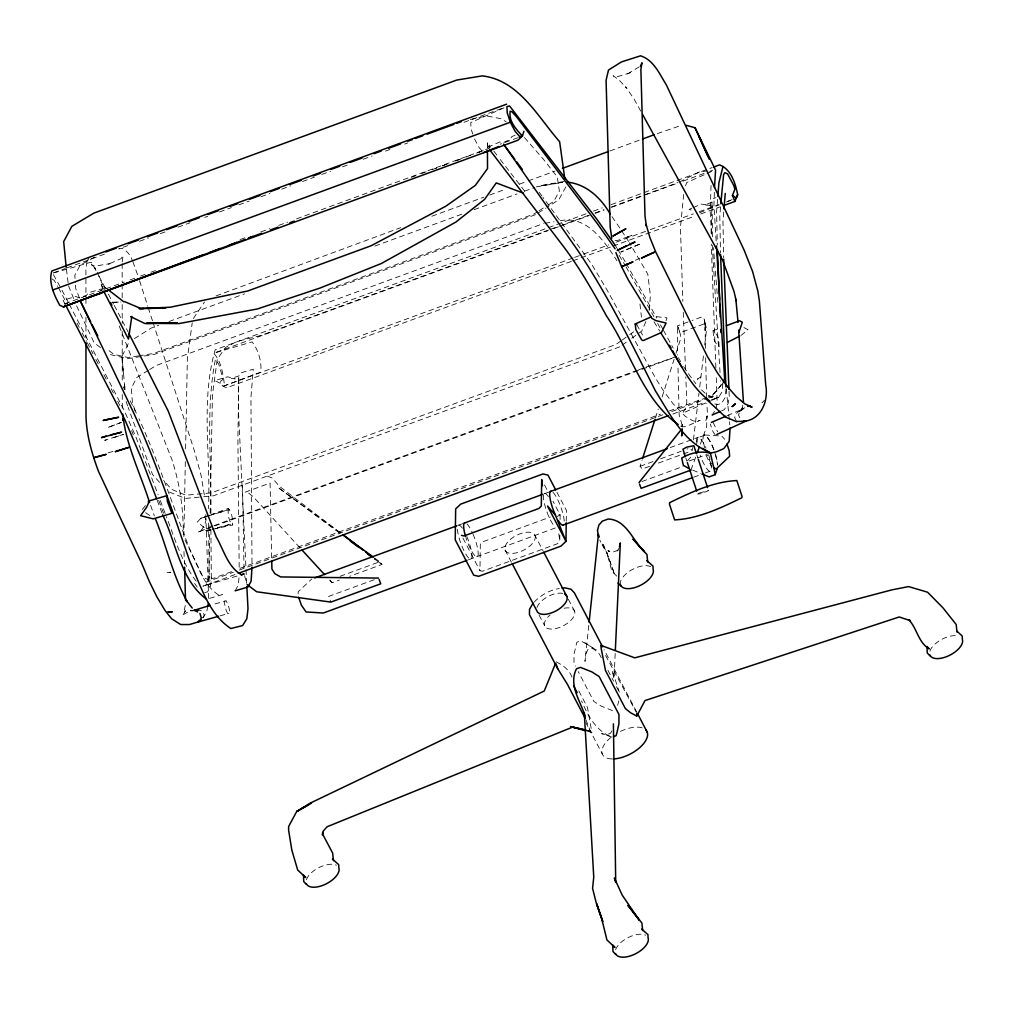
<?xml version="1.0" encoding="UTF-8"?>
<svg xmlns="http://www.w3.org/2000/svg" width="1013" height="1013" viewBox="0 0 1013 1013"><rect width="100%" height="100%" fill="white"/><g stroke="black" fill="none" stroke-linecap="round" stroke-linejoin="round"><path stroke-width="0.75" stroke-dasharray="5 3.75" d="M212.515 529.267L232.521 525.051C232.661 519.403 232.319 512.73 228.204 508.501L210.907 514.693M559.86 535.181L559.771 541.423L557.264 543.816L482.441 571.243L479.959 570.686L480.327 544.158L482.846 541.765L550.325 517.023M543.601 494.926L543.55 498.738A18.069 4.039 69.9 0 0 554.655 526.367M560.075 519.58L560.138 514.895L553.035 501.308M566.254 521.226L566.406 510.4L556.466 491.381M587.439 731.272L591.871 732.538L587.477 707.454L577.537 688.447M209.906 525.734L208.982 573.105L211.616 578.942L233.066 571.117M210.147 513.11L212.464 394.69L217.263 359.197L225.506 347.497L236.801 341.52L261.329 335.328L548.957 229.875M704.719 345.002L706.568 329.453L704.39 319.589L705.251 330.631L704.39 319.589L702.389 316.714L692.12 320.488M185.328 461.561L183.834 537.498L203.372 577.676L207.589 579.259L211.616 578.942M185.582 448.911L187.367 358.729L192.229 322.716M713.089 330.719L713.684 338.545L715.495 342.685L719.154 346.623L718.572 338.798L716.748 334.67L713.089 330.719L718.964 328.491M711.037 185.48L710.214 212.186L711.759 237.384M696.741 443.745L697.261 437.933L704.959 435.071C712.911 442.808 716.001 454.558 717.622 465.258M714.355 192.305L713.937 204.955L716.267 242.816M208.627 598.328L205.766 513.604M228.204 508.501C227.912 514.148 228.482 520.821 232.521 525.051M615.195 653.486L614.017 678.761L612.143 670.353L619.285 692.069M242.487 485.341L244.019 567.951M298.113 593.909L298.24 591.719L311.751 579.005M682.23 427.233L682.407 424.333L681.572 427.296M717.597 199.346L716.622 211.438L717.28 244.969M720.56 206.969L719.8 216.415L720.509 252.794M723.738 212.072L722.965 221.391L723.675 257.644M649.13 310.51L650.409 295.568L647.776 274.13L629.415 242.765M588.794 625.338L584.982 661.362L585.831 654.094L587.882 649.574L591.82 648.13L596.796 650.067L580.766 640.824L576.828 642.267L574.016 654.183L573.978 663.439L575.397 666.149M692.537 447.607L692.158 450.722L689.967 448.012L687.042 449.088M693.449 439.832L698.995 393.196M699.73 386.979L703.794 352.765M237.004 576.068L202.98 586.122L205.677 585.311L208.323 579.968L209.083 574.536L208.589 521.176M87.004 261.291L85.915 268.483L85.94 296.872M122.168 261.949L123.143 255.491L121.142 258.632L107.365 264.621L109.873 263.659L94.665 266.153L91.373 264.621L95.602 269.053L94.462 267.229L96.476 270.927M716.052 408.935L717.204 402.528L716.115 374.253M185.265 605.457L183.594 613.789L185.493 610.763L182.733 614.942L190.355 610.674L195.129 609.864L190.697 610.13M207.88 605.926L206.715 611.725L202.891 617.93M683.661 194.445L680.445 227.444L682.825 301.342M742.808 405.137L741.491 410.772L742.782 407.53L738.946 412.088L745.543 407.112L738.946 412.088M100.907 291.238L101.528 288.908L88.713 292.694L86.371 295.467L78.672 297.733L75.886 296.48L63.072 300.266L65.237 304.444M617.626 705.301L618.854 700.92M649.612 466.322L642.28 469.006L640.089 466.297L642.001 460.269M655.411 418.103L658.285 409.062M662.109 397.007L674.076 359.349M676 353.334L680.305 339.773L680.407 334.404L677.456 325.869L690.651 321.02M586.033 213.832L215.174 349.814C200.435 401.021 210.983 456.065 208.475 508.627M571.421 261.367L226.659 387.776L223.113 386.27L220.214 383.269L221.075 380.673L222.733 379.698L222.429 376.545L218.732 364.174L215.376 359.463C205.145 411.316 212.186 464.777 210.793 517.238M573.168 257.922L223.113 386.27L224.202 382.952C222.708 372.683 221.049 361.008 213.642 353.233L547.78 230.723M666.06 320.678L667.035 317.841L653.828 316.373M690.993 470.057L696.716 454.191M700.376 444.099L706.631 426.802L707.074 415.976L705.668 421.129L707.606 415.089L706.745 403.339M685.484 185.886L686.827 182.479L705.643 174.16M208.323 579.968L209.78 576.587L206.665 582.032L233.408 572.218M645.838 321.678L641.786 331.048L629.542 339.824M123.497 373.417L121.965 356.449L128.714 342.774L130.816 341.368M224.987 600.722L224.19 602.266L226.152 610.37L227.672 613.549L228.9 613.371L229.774 612.08L229.141 608.294L226.292 600.81L213.161 604.406M235.181 590.807L238.27 585.033L239.245 575.549M565.836 186.886L558.834 199.688L547.413 207.146M611.89 730.842L610.535 733.311L606.584 734.754L601.595 733.627L612.181 737.135C596.011 731.234 587.958 715.672 581.475 700.819M193.369 318.475L204.499 302.013M87.662 260.227L88.967 258.125M617.17 551.148L619.184 547.919M712.177 415.001L714.507 411.367M727.271 415.621L740.313 410.062L738.54 414.95L740.402 419.065M202.727 617.803L204.259 615.638L202.929 611.333L198.561 609.978M142.314 509.476L145.859 505.107M722.332 383.8L714.33 393.462L708.15 397.071M712.215 395.399L720.838 385.434L720.547 380.711M687.472 460.852L691.486 456.293M534.054 602.216C540.701 595.15 549.704 589.997 559.315 588.515M764.549 400.3L761.941 402.819M740.313 410.062L736.59 413.355L734.615 417.369L736.476 421.484M740.984 335.442L748.025 329.681L743.504 327.376M620.88 340.938L615.891 344.521L211.299 492.862L185.822 495.205L171.653 489.393L163.397 480.251M622.134 340.051L628.364 335.569M629.605 334.683L635.847 330.213M622.185 345.078L628.313 340.697M537.764 211.578L533.762 214.098L153.621 353.486L140.149 355.614M539.093 210.729L547.083 205.677M548.413 204.841L553.744 201.473L559.379 191.153L557.302 176.958L543.69 159.573L524.152 137.186M538.106 212.996L546.083 207.982M134.362 338.633L151.216 328.06L158.623 325.35M148.329 370.353L136.717 377.558L131.285 388.308L132.475 402.971L135.995 413.076M149.62 369.555L156.065 365.554L543.373 223.544M639.279 66.833L627.541 73.911L630.795 72.657L616.626 76.912L613.131 75.785L618.791 79.685L626.528 87.966L625.717 86.865L634.265 99.363L641.102 111.797M94.652 257.074L80.217 265.102L74.835 275.207L75.304 282.602M556.859 516.655L560.138 514.895L557.669 514.338M679.432 182.036L698.742 172.159L705.896 171.058M635.392 260.265L639.887 258.176M504.031 107.847L470.754 122.573L471.032 128.778L472.818 134.185M487.76 147.29L499.814 141.959L502.575 142.858L509.805 139.655L511.882 136.628L515.896 134.843M707.087 173.514L712.873 170.956M691.765 208.247L689.081 209.438L691.955 210.248M693.107 207.652L701.135 204.094L710.328 205.246L704.82 205.17L712.05 201.967L713.203 198.763L715.874 197.573M705.782 402.933L682.635 413.177L685.953 407.581L686.801 402.123L685.814 376.925M711.569 400.376L718.812 397.172L722.13 391.575L722.851 382.965M721.547 410.86L724.232 409.67L728.119 403.605L729.259 397.197L729.018 390.917M706.795 397.615L669.441 410.873M212.578 526.203L197.332 532.332L673.696 357.665M213.971 525.646L637.164 370.34M699.54 212.743L719.344 204.854M726.422 202.043L730.664 200.346M216.01 295.923L400.768 227.634M208.881 515.579L200.815 518.301L197.294 522.088L204.955 528.115L206.475 531.42L213.794 529.242M121.129 422.421L107.429 427.676L121.205 422.446M223.113 386.27L260.746 372.138C261.924 361.768 258.353 349.928 252.11 341.875L213.642 353.233M411.354 177.376L415.799 175.718M421.725 173.514L426.169 171.855M436.527 168.006L432.095 169.652L436.489 168.069M442.453 165.803L449.861 163.042M455.787 160.839L460.219 159.18M470.589 155.331L466.145 156.977L470.564 155.369M476.515 153.128L483.923 150.367L476.49 153.166M517.972 137.692L500.131 144.213M442.415 165.866L446.86 164.207M455.749 160.89L460.193 159.244M53.613 272.776L65.465 268.432M66.947 267.888L106.947 253.225M127.689 245.615L118.8 248.881L121.978 248.362C126.954 250.591 130.55 255.301 132.31 260.404M139.541 241.271L148.417 238.017M160.269 233.674L166.195 231.496M178.047 227.153L189.9 222.809M204.715 217.377L207.678 216.288M219.53 211.945L231.382 207.602M238.789 204.879L249.16 201.081M261.012 196.737L269.901 193.47M281.753 189.127L290.642 185.873M302.494 181.53L314.347 177.186M321.754 174.464L330.631 171.21M342.483 166.866L348.409 164.688M363.224 159.256L372.113 156.002M385.447 151.114L389.891 149.481M404.706 144.049L407.669 142.96M463.967 122.32L503.968 107.657M64.794 303.837L124.219 282.045M130.158 279.867L134.615 278.233M140.566 276.055L145.024 274.409M150.962 272.231L155.42 270.598M240.119 239.549L247.539 236.827M260.911 231.926L269.825 228.659M278.74 225.38L287.654 222.113M296.568 218.846L491.216 147.48M431.905 216.225L483.796 197.193M489.735 195.028L506.044 189.038M519.39 184.151L526.798 181.428M528.279 180.884L554.972 171.108M609.826 150.988L640.963 139.579M168.994 321.539L244.538 293.846M374.886 246.058L463.764 213.464M474.122 209.666L517.086 193.914M524.493 191.204L534.864 187.392M536.346 186.848L562.557 182.391M535.446 214.68L154.445 354.373L142.415 356.297M593.453 211.109L602.355 207.855M611.257 204.588L712.126 167.601M550.439 229.331L557.859 226.608M559.341 226.064L588.996 215.199M594.922 213.021L603.811 209.754M611.232 207.045L677.95 182.581M553.718 228.545L561.139 225.823M562.62 225.279L589.351 215.478M595.289 213.3L604.204 210.033M611.624 207.31L644.306 195.332M645.788 194.787L676.975 183.353M682.914 181.175L708.15 171.919M709.644 171.374L712.608 170.285M574.65 257.378L582.07 254.656M583.551 254.111L608.762 244.867M616.183 242.145L648.814 230.179M650.295 229.634L693.31 213.87M699.249 211.692L718.534 204.626M727.423 201.359L734.843 198.637M572.902 260.822L611.548 246.653M613.03 246.108L694.766 216.149M700.705 213.971L720.028 206.88M619.741 346.839L213.426 495.813L200.916 496.978M638.659 369.796L644.597 367.605M646.091 367.061L676.709 356.525M239.992 568.331L660.527 414.14M239.347 570.04L662.806 414.786M671.72 411.519L707.378 398.438M708.859 397.894L714.798 395.716L712.063 396.691L709.442 396.21L715.292 398.286L718.812 397.172L711.392 399.894M205.677 585.311L235.345 574.434M672.835 414.026L705.466 402.072M458.383 525.241L462.827 523.607M544.298 493.736L548.742 492.115M670.201 447.581L698.337 437.261M340.089 576.296L379.71 561.772L381.901 564.482L349.624 576.308M640.089 466.297L653.296 461.459M660.628 458.775L681.167 451.241M329.883 580.436L332.011 582.766L339.355 580.082M658.425 463.093L681.888 454.482M683.357 453.951L690.701 451.254M689.283 460.953L706.188 454.761M374.202 579.702L328.719 596.378L330.846 602.102M641.913 481.542L683.003 466.474M468.449 559.796L555.846 527.76M693.588 477.262L703.959 473.451M705.441 472.906L709.885 471.286M618.209 550.173L613.447 551.92L608.344 551.148L609.712 551.389L604.938 548.552L600.342 541.259M209.463 515.212L200.815 518.301L229.369 509.514L210.349 515.148M627.275 237.029L631.859 235.396L617.537 240.461L613.84 240.41M657.272 133.602L677.95 126.549L682.142 125.954M114.026 437.553L123.459 434.387L104.681 440.313L109.645 439.06M108.112 452.849L117.533 450.127M215.263 528.811L231.357 524.038L212.198 528.989M53.613 272.991L91.157 262.164L96.032 270.623M64.807 304.039L67.795 303.153M209.539 598.379L222.366 594.593L219.264 595.378C203.107 585.59 197.776 565.077 189.722 549.046C172.742 505.664 158.319 461.181 138.996 418.736M220.036 615.853L228.9 613.371M204.715 592.643L207.614 591.845L210.476 586.286L211.35 580.398L210.907 529.875M210.717 529.368L204.829 530.888L201.46 530.078L204.575 524.962L206.019 520.176L204.499 516.883M470.311 119.509L486.911 115.989L501.41 118.8L506.348 121.953M210.983 529.584L204.829 530.888L206.475 531.42M564.203 181.378L539.942 185.81L562.633 182.391M544.905 223.291L554.086 221.771M560.202 220.758C586.78 214.971 604.508 241.436 617.006 260.81M140.921 356.538L127.397 358.703L109.201 354.309M138.642 355.854L128.17 357.513L114.026 354.449L106.745 348.953M199.346 497.117L185.265 498.434L169.12 491.963M113.405 302.317L120.648 301.988M112 302.381L120.952 302.013M190.419 610.801L193.027 610.89M704.567 434.97L721.763 436.033L724.726 439.287M714.76 403.921L717.736 404.542L721.522 403.427L725.131 397.59L726.004 388.536M680.685 426.055L684.016 426.802L688.055 425.675L700.11 420.344L696.07 421.471L692.753 420.724L685.269 416.305L673.101 403.807L663.578 390.904L656.031 378.989L607.002 289.883L591.313 263.684L542.955 197.307M587.287 730.436L590.351 731.145L591.871 732.538M587.401 730.462L590.351 731.145L602.254 753.9M267.419 476.199L272.269 478.022L279.195 486.151L340.571 532.952M692.651 470.095L700.869 473.502M612.548 710.594L601.165 706.099L593.846 701.439L578.233 671.581M220.214 383.269L214.794 380.584L227.621 376.798L235.168 378.849L231.103 378.318L238.789 376.038L240.436 373.012L253.263 369.226L250.945 397.197L252.009 565.495M145.631 512.717L151.444 516.541M712.658 397.805L706.162 394.133L700.641 389.106M584.919 642.736L592.124 647.535L599.405 654.056L601.532 658.133M52.233 279.006L54.233 280.424L57.716 286.388M340.241 532.927L277.866 487.329L340.039 533.433M374.62 558.049L379.71 561.772M374.291 558.834L381.901 564.482L374.379 558.745M100.439 347.573L94.171 342.774L76.431 305.521M102.946 289.794L101.173 284.311L107.163 288.933M616.74 576.118L611.966 571.421L606.711 552.313L614.574 574.244L606.711 552.313M556.188 661.882C563.519 665.503 570.205 670.441 572.573 678.938M299.949 547.78L252.933 496.471L248.286 492.837L245.146 492.191L270.091 483.049L271.661 558.1M159.585 482.378L152.532 474.515L128.17 407.403M481.719 150.506L478.946 147.341L474.16 138.237M329.82 580.056L332.011 582.766M500.27 159.535L524.62 191.039L524.975 193.762M489.558 147.809L487.747 145.429L487.392 142.706L490.153 146.315M493.825 151.127L498.421 157.129M688.397 373.734L695.868 383.75M539.207 192.242L542.018 196.041M196.129 581.133C181.606 562.177 174.945 538.663 166.373 516.757M194.597 583.475L197.244 587.071M713.076 422.332L717.647 431.867M715.178 434.805L713.089 431.829L710.303 424.042M612.017 216.706L619.969 228.191M621.678 230.837L628.567 241.436M683.661 366.579L686.7 371.302M614.752 244.602L617.234 248.603M618.057 249.945L625.363 262M636.721 324.641L642.571 335.05M619.006 255.175L625.236 265.469M653.993 321.729L659.792 331.162M53.372 274.662L59.767 286.084M626.161 263.342L656.728 318.019M626.009 266.786L653.929 316.689M660.463 324.831L662.705 328.934M663.452 330.289L673.164 348.029M678.393 357.576L680.635 361.666M657.665 323.489L659.894 327.566M97.147 272.168L105.314 290.769M58.399 287.654L66.883 303.596M98.97 276.093L105.529 288.616M544.513 485.012L548.071 491.799M636.708 712.063L604.065 649.599M605.597 655.5L636.303 712.291M607.927 670.34L613.599 681.205M616.436 686.637L618.563 690.714M535.041 535.548A16.677 8.205 -27.6 0 1 515.035 553.123A16.677 8.205 -27.6 0 1 510.083 539.701A16.677 8.205 -27.6 0 1 535.041 535.548L543.006 550.781M568.306 599.19L574.612 611.232M505.069 550.034L511.578 562.506M539.03 615.018L544.627 625.717M585.932 719.736L590.351 731.145L585.983 722.801M462.916 538.093L479.959 570.686M108.442 294.213L113.545 304.001M114.266 305.407L128.107 331.973M61.97 290.199L68.529 302.798M69.264 304.204L124.168 410.392L135.729 436.603L158.117 494.711M77.051 323.134L79.229 327.326M82.129 332.91L86.485 341.28M87.219 342.673L93.031 353.828M95.931 359.412L99.565 366.389M103.921 374.759L106.821 380.344M111.189 388.713L113.367 392.905M101.173 284.311L104.048 289.883M123.168 386.738L124.574 389.562M130.234 400.869L137.692 415.912M117.685 401.262L119.737 405.403M706.061 455.242L711.341 466.322M132.868 261.671L138.237 276.549M607.787 555.289L603.178 544.538L605.635 549.603L603.811 547.906L599.759 539.992M131.627 430.753L133.336 434.805M68.517 285.78L75.304 302.71M119.217 326.021L171.957 459.687C179.757 483.758 183.492 508.944 183.239 534.244M79.508 298.151L75.696 288.515L75.405 284.083M160.32 500.587L165.828 515.288M158.737 500.384L163.688 513.578M157.167 500.194L162.65 514.819M150.62 505.424L154.331 515.794M126.093 401.477L127.651 405.922M696.779 454.71L697.754 457.699M685.877 458.142L686.865 461.13M139.566 280.74L147.771 306.192M148.253 307.686L152.596 321.159M153.077 322.653L195.028 452.874L201.093 475.452L204.905 498.409M682.129 425.118L679.128 414.748L677.976 366.086M244.589 575.713L246.729 583.121M705.352 325.262L704.39 319.589M558.809 533.75L559.771 541.423M66.389 268.964L68.124 282.716M639.963 303.989L641.457 317.132M726.27 388.688L729.322 420.142M729.487 421.712L729.791 424.865M121.965 356.449L125.08 390.562L124.561 384.509M717.913 302.33L713.393 247.603M712.544 236.839L712.05 201.967L711.063 234.611M712.24 245.26L720.066 372.835M246.678 583.323L238.334 408.1L238.789 376.038L237.903 439.173L239.195 569.281M183.948 551.503L184.467 564.051M683.256 312.359L685.497 369.049M715.874 367.972L711.253 244.057M705.428 348.383L705.061 323.565L680.116 332.707L677.456 325.869L677.71 355.094M705.656 357.804L706.593 397.058M487.392 142.706L487.43 148.797M122.168 263.519L122.18 282.45M122.18 284.02L122.193 298.215M122.193 304.533L122.206 323.451M122.218 331.34L122.244 383.395M122.256 394.437L122.269 408.632M85.94 298.455L85.94 306.331M85.953 317.373L85.966 337.886M544.741 493.483A18.069 4.039 69.9 0 1 548.514 496.775M553.022 492.356A18.069 4.039 69.9 0 1 560.721 506.728A18.069 4.039 69.9 0 1 564.216 522.759M615.638 949.725A18.069 8.889 -27.6 0 1 628.731 937.291A18.069 8.889 -27.6 0 1 645.648 935.227M564.152 608.218A16.677 8.205 -27.6 0 1 573.016 617.791A16.677 8.205 -27.6 0 1 549.844 628.997A16.677 8.205 -27.6 0 1 550.046 615.043M536.979 607.483A16.677 8.205 -27.6 0 1 549.071 595.999A16.677 8.205 -27.6 0 1 564.684 594.099M620.64 585.008A18.069 8.889 -27.6 0 1 630.668 570.458A18.069 8.889 -27.6 0 1 650.688 566.698M611.865 758.94A25.008 12.321 -27.6 0 1 612.169 736.451M620.45 731.399A25.008 12.321 -27.6 0 1 643.863 728.537M711.291 463.701A18.069 4.039 69.9 0 1 706.859 454.204M704.681 447.581A18.069 4.039 69.9 0 1 704.947 435.058A18.069 4.039 69.9 0 1 714.33 451.114M715.634 455.078A18.069 4.039 69.9 0 1 717.571 464.321M473.008 534.13A18.069 4.039 69.9 0 1 477.212 556.694A18.069 4.039 69.9 0 1 465.879 537.485M466.98 523.898A18.069 4.039 69.9 0 1 472.463 532.901M466.778 536.409A18.069 4.039 69.9 0 1 471.779 557.682A18.069 4.039 69.9 0 1 463.561 549.844A18.069 4.039 69.9 0 1 457.42 527.494M458.699 525.038A18.069 4.039 69.9 0 1 462.472 528.33M708.556 454.71A18.069 4.039 69.9 0 1 710.05 471.286A18.069 4.039 69.9 0 1 700.135 455.154M696.881 441.934A18.069 4.039 69.9 0 1 706.01 448.177M929.921 651.156A18.069 8.889 -27.6 0 1 941.963 639.254A18.069 8.889 -27.6 0 1 958.64 636.126M306.407 879.765A18.069 8.889 -27.6 0 1 319.5 867.331A18.069 8.889 -27.6 0 1 336.405 865.267M698.831 493.116L697.666 494.002L701.237 493.711L708.556 490.571L698.831 493.116M700.768 376.912L697.273 379.255L700.768 376.912M639.393 244.26L620.969 251.971L639.393 244.26M167.082 572.586L170.868 572.256L167.082 572.586"/><path stroke-width="1.5" d="M585.096 716.09C580.36 700.844 568.344 684.978 576.46 668.808L580.411 667.364L591.795 671.86L599.114 676.507L618.981 714.52L618.93 723.776L617.132 731.88L616.119 735.679L613.498 736.654M566.229 522.771L565.976 541.347L560.949 546.134L478.643 576.308L473.704 575.181L455.23 539.866L455.66 508.906L460.687 504.132L542.993 473.957L547.944 475.072L555.757 490.013M956.981 631.985L956.183 624.477L942.824 607.673L927.553 592.2L908.61 586.59L891.921 589.857L634.758 657.842L601.076 645.42L601.051 647.75L605.483 670.505L625.35 708.518L630.555 712.747L636.772 716.077L645.002 700.553L899.202 616.98L910.218 620.602L908.838 619.766C917.12 628.427 918.221 642.47 929.238 648.902L926.996 646.484L927.25 652.942L929.858 655.766M636.772 716.077L636.797 713.747M714.507 187.557L715.571 170.108L695.019 127.714L686.333 125.346M185.493 599.443L184.594 567.191M681.939 429.765L681.686 435.945L682.129 428.689M615.334 650.321L620.336 542.905L619.475 546.665M717.837 196.319L718.926 182.72L723.003 166.474L719.547 164.878L713.608 167.056M720.813 203.816L723.586 174.755L724.802 172.704L727.587 173.869L733.956 185.848L734.856 189.342L732.437 195.458L734.881 201.435L724.485 205.246M723.991 208.957L725.257 193.432M589.123 622.197L598.404 534.484L599.088 537.232M651.308 316.828L635.227 323.97L635.835 329.529L641.672 339.95L643.179 340.609L661.464 332.492L666.085 323.02L655.816 320.589L652.017 318.424M207.88 605.926L208.463 603.039M738.895 332.353L742.339 322.248L739.617 320.741L726.308 325.717M322.223 834.851L323.362 830.977L327.06 826.773L572.674 727.081L585.932 730.12M702.237 474.071L709.075 476.908L715.305 474.616L717.204 468.323M723.333 382.597L724.612 378.507L716.457 245.969M642.483 458.775L654.93 419.61M523.936 131.285L522.417 136.046L517.972 140.187L63.376 306.863L59.767 305.268C54.183 295.264 48.32 282.475 51.815 271.003L506.589 104.187M697.248 452.748L699.325 446.986M723.003 166.474C732.196 172.489 735.577 184.442 737.667 194.699L736.324 198.092L732.437 195.458M555.593 663.338L544.234 691.031L310.029 803.22L296.695 811.489L288.654 826.456L288.604 830.128L291.807 850.008L297.683 870.002L305.711 877.511L303.482 875.093L303.735 881.563L306.331 884.374M734.881 201.435L737.667 194.699M640.533 66.073L641.989 62.793L640.887 69.289L645.002 216.086L646.357 226.026L646.104 224.455L649.903 237.523L655.55 251.566L707.34 356.386L717.711 373.24L727.929 387.422M533.003 603.216L529.508 609.345L529.444 614.625L557.644 668.58L567.483 684.446L585.223 718.382M638.988 482.619L680.736 430.272M218.567 616.271L197.915 622.071L200.384 619.969L201.27 617.715L199.941 613.409M197.915 622.071L200.941 619.677M311.447 803.195L296.695 811.489L307.635 805.297M727.347 342.432L739.617 336.139M626.313 245.868L617.17 250.464L635.088 241.98L630.327 243.905M716.799 434.476L745.834 421.18L743.669 420.826M498.89 146.454L483.568 152.621M712.177 415.001L720.218 411.455M198.776 621.767L189.431 624.552L180.719 624.54L171.64 618.804L165.043 610.484L156.863 596.809L149.392 581.614L141.845 563.722L98.59 471.627C92.018 454.027 86.612 435.641 86.016 416.748L85.966 342.609M711.341 422.408L725.827 416.242M204.044 254.516L63.376 306.863L245.374 239.309M209.97 252.313L220.34 248.451M229.217 245.146L236.624 242.386M248.476 237.979L252.908 236.333M248.337 238.207L261.671 233.243M270.56 229.926L277.967 227.165M289.819 222.746L294.264 221.087M105.821 251.984L116.191 248.172M128.043 243.829L138.401 240.03M147.29 236.776L157.661 232.977M166.55 229.71L176.908 225.912M188.76 221.568L199.13 217.77M208.02 214.515L218.377 210.704M230.23 206.361L237.637 203.651M249.489 199.308L259.847 195.509M270.218 191.698L279.107 188.443M289.477 184.645L301.317 180.301M313.169 175.958L320.577 173.236M330.947 169.437L339.824 166.183M350.194 162.384L362.046 158.041M373.898 153.697L381.293 150.975M388.701 148.265L400.553 143.922M407.96 141.2L412.405 139.579M415.368 138.49L422.763 135.767M427.207 134.147L453.875 124.371M456.838 123.282L461.27 121.649M52.917 289.946L510.337 122.231L515.123 131.335L519.745 136.616L522.417 136.046C516.111 129.221 508.577 121.332 510.147 111.215L511.97 111.759L516.478 116.71L597.404 223.734L615.094 248.805M562.38 168.386L608.344 151.532M642.445 139.034L654.309 134.678M238.308 573.345L668.39 415.659M314.714 577.917L456.914 525.785M464.309 523.063L542.816 494.281M550.224 491.571L667.238 448.67M690.993 470.057L641.102 488.342L639.52 484.049M466.968 560.341L323.299 613.017L306.116 611.966L301.393 605.255L298.683 597.239M563.253 525.051L692.107 477.794M106.188 436.071L101.465 437.629L121.56 432.184L110.822 434.868M747.898 406.378L750.24 405.643L747.594 405.934M210.21 605.331L193.952 610.396L198.561 609.978M746.556 420.927C762.434 417.66 768.512 399.287 765.701 384.851L759.383 301.165L757.876 291.2L752.608 271.585L744.049 249.932L666.415 85.054C659.691 74.24 653.727 59.944 640.545 55.816L621.438 61.932L608.496 70.049L606.078 80.306L610.193 227.089L611.763 238.106M89.815 296.644L100.274 293.555M241.183 574.827L244.146 573.953L241.449 574.764C227.798 567.052 223.734 549.806 216.263 536.979L168.221 411.063L128.828 333.378M235.181 590.807L248.008 587.021L251.085 581.247L252.022 567.065M745.834 421.18L736.476 421.484M562.05 588.186L564.798 587.844L571.053 589.262L574.409 592.884L602.608 646.813L601.076 645.42M143.884 308.534L139.199 308.636L170.298 307.218L247.742 290.997L370.999 245.804L445.859 206.183L475.325 185.392L487.532 168.576L487.43 150.317M147.012 308.459L165.79 308.053L140.718 308.471L124.992 301.785M378.596 578.081L280.677 576.941L274.916 573.738L271.927 569.091L271.737 561.24M194.901 609.94L197.459 610.079M195.129 609.864L197.535 610.067M715.305 474.616L710.404 453.216C700.578 450.557 690.271 452.912 681.711 458.104L683.357 465.309L688.549 468.386M461.497 535.371L463.979 535.928L538.802 508.501L541.309 506.107L541.676 479.58L542.449 485.721M585.767 730.094L570.484 726.587L585.97 730.854M567.115 182.112C586.248 183.897 601.19 198.13 610.244 214.148M748.696 406.048L752.102 407.175L744.846 403.883L736.324 396.729L726.878 385.991M523.544 193.217L496.256 182.91L484.645 199.333L455.863 222.075L381.306 263.532L320.032 288.034L257.416 308.952L178.984 323.578L146.379 323.362L177.237 322.881L144.859 323.514L130.728 316.651L131.779 316.537L128.486 339.127L103.643 291.174M736.489 421.649L725.688 417.153L705.985 398.919M206.449 599.164C180.428 579.841 175.996 542.36 162.65 514.819M635.227 323.97L636.721 324.641M194.496 610.345L197.674 611.979M710.1 401.237C692.892 388.764 682.737 368.871 672.569 350.713M678.204 424.586C642.305 398.945 630.517 351.498 606.8 316.449C593.149 291.655 579.208 266.888 561.898 244.424L489.659 149.785M702.756 448.316L710.404 453.216M342.787 534.788L373.341 557.112M350.181 540.955L359.058 547.539M367.947 554.124L370.479 556.01M957.184 631.403L962.223 636.037L962.35 639.266A18.069 8.889 -27.6 0 1 949.206 655.512A18.069 8.889 -27.6 0 1 929.871 654.968M646.725 560.531L652.992 566.077L653.106 569.319A18.069 8.889 -27.6 0 1 639.963 585.565A18.069 8.889 -27.6 0 1 620.64 585.008M641.685 929.06L647.94 934.606L648.067 937.835A18.069 8.889 -27.6 0 1 634.923 954.094A18.069 8.889 -27.6 0 1 615.587 953.537M332.441 859.1L338.709 864.646L338.823 867.888A18.069 8.889 -27.6 0 1 325.68 884.134A18.069 8.889 -27.6 0 1 306.357 883.577M247.159 584.602L256.694 591.769L330.846 602.102L380.723 583.805L379.128 579.512M343.065 534.864L363.11 550.148M365.617 552.06L370.631 555.884M108.366 289.857L123.941 301.899M618.019 582.994L620.614 585.805M615.575 954.335L612.966 951.511L612.713 945.053L614.954 947.472L606.926 939.95L601.684 918.626L596.72 903.862L602.773 921.602L596.442 903.659L592.58 888.388L593.757 877.055L584.273 712.532M302.089 550.11L324.54 574.599M555.403 515.073L547.514 506.031L565.976 541.347L555.403 515.073A18.069 4.039 69.9 0 1 550.983 491.204M192.229 608.028L185.911 600.063L187.278 601.823C172.83 575.764 166.575 546.21 155.382 518.757M514.781 159.32L503.512 144.125L578.246 251.123C607.762 295.441 631.542 343.23 655.36 390.777C669.859 413.912 683.978 443.01 711.215 452.95L716.622 451.76L723.864 448.569L729.208 441.25L730.094 428.005M516.655 161.852L522.303 169.45M614.752 244.602L596.733 219.049L509.602 105.998L506.931 106.568L507.209 112.772L510.337 122.231M651.511 317.689L628.313 279.981L621.551 266.609L615.904 252.554M660.615 332.505L682.154 367.529M642.622 114.558L722.345 259.531L734.02 291.453L736.16 300.798L735.831 299.139L738.059 322.362M669.58 345.268L671.075 347.991M637.418 713.405L647.218 732.158M543.728 552.174L566.913 596.505M512.312 563.886L536.941 611.004A16.677 8.205 -27.6 0 0 557.644 609.953A16.677 8.205 -27.6 0 0 564.684 594.099M573.675 685.89L577.22 692.677M65.972 305.837L124.878 419.711L141.478 458.737L156.622 498.725M110.506 302.444L111.886 305.141M90.676 321.754L80.09 300.557L133.944 413.469C155.736 461.358 172.615 511.261 189.672 560.974C200.333 584.488 208.146 613.675 230.837 628.529L242.664 625.54L246.881 618.652L247.995 608.572L246.843 586.476M92.094 324.578L97.742 335.885M695.019 127.714L709.265 159.244M699.173 136.844L708.024 156.496M727.005 444.087L729.195 450.76L729.639 456.281L717.381 467.867A18.069 4.039 69.9 0 1 713.975 467.537M149.569 502.448C140.3 473.223 125.941 445.036 122.75 414.19M556.15 664.211L557.644 668.58M696.286 453.216L693.829 445.745L686.89 447.088L682.939 449.177L685.383 456.648M698.248 459.193L707.581 487.582M687.358 462.624L696.678 491.014M322.527 832.433L323.046 834.915L332.657 853.085L333.454 860.607M598.506 536.523L597.48 530.495L598.873 525.089L602.266 521.189L608.218 519.011C626.604 519.758 632.732 540.891 644.331 551.705L632.948 539.055L646.94 554.516L647.738 562.038M564.874 179.238L559.632 141.731C537.7 116.685 518.821 80.078 482.239 75.886L456.724 80.065L93.867 213.11L71.834 226.355L63.667 241.626L66.2 267.432M642.698 930.554L641.9 923.046L627.933 905.369L639.292 920.222L622.235 895.15L614.347 878.005L615.714 882.386L613.397 723.839M738.642 330.111L743.466 402.326M723.713 259.214L728.967 389.347M720.547 254.377L725.941 386.966M717.369 249.54L719.559 299.506M719.749 304.229L720.243 316.828M720.737 329.428L720.863 332.581M562.937 525.228A18.069 4.039 69.9 0 1 558.252 520.517M645.952 730.107A25.008 12.321 -27.6 0 1 639.672 747.67A25.008 12.321 -27.6 0 1 613.118 758.94M465.474 536.156A18.069 4.039 69.9 0 1 464.929 522.746M123.143 418.774L123.13 420.281L123.143 418.774M166.993 495.648L167.335 501.308L171.526 512.325L172.641 513.135L153.178 518.859L140.617 515.68L146.581 507.298L148.531 503.03L148.442 501.106L166.993 495.648M669.682 502.676L669.39 504.005L674.62 519.884C697.944 518.833 720.914 507.982 741.757 497.776L742.048 496.446L736.831 480.567C713.507 481.618 690.537 492.47 669.682 502.676M735.362 403.858L732.196 406.53L735.362 403.858M621.957 230.926L612.966 236.016L625.92 228.786L621.957 230.926M654.36 252.199L641.558 258.049L654.36 252.199M632.77 261.936L621.716 266.647L632.77 261.936M128.702 447.404L115.393 451.621L128.702 447.404M522.417 136.046L519.454 137.148L522.417 136.046M172.045 611.903L168.158 611.814L172.045 611.903M106.036 454.394L93.956 457.673L106.036 454.394M107.821 419.445L103.161 420.458L118.66 417.255L107.821 419.445"/></g></svg>
